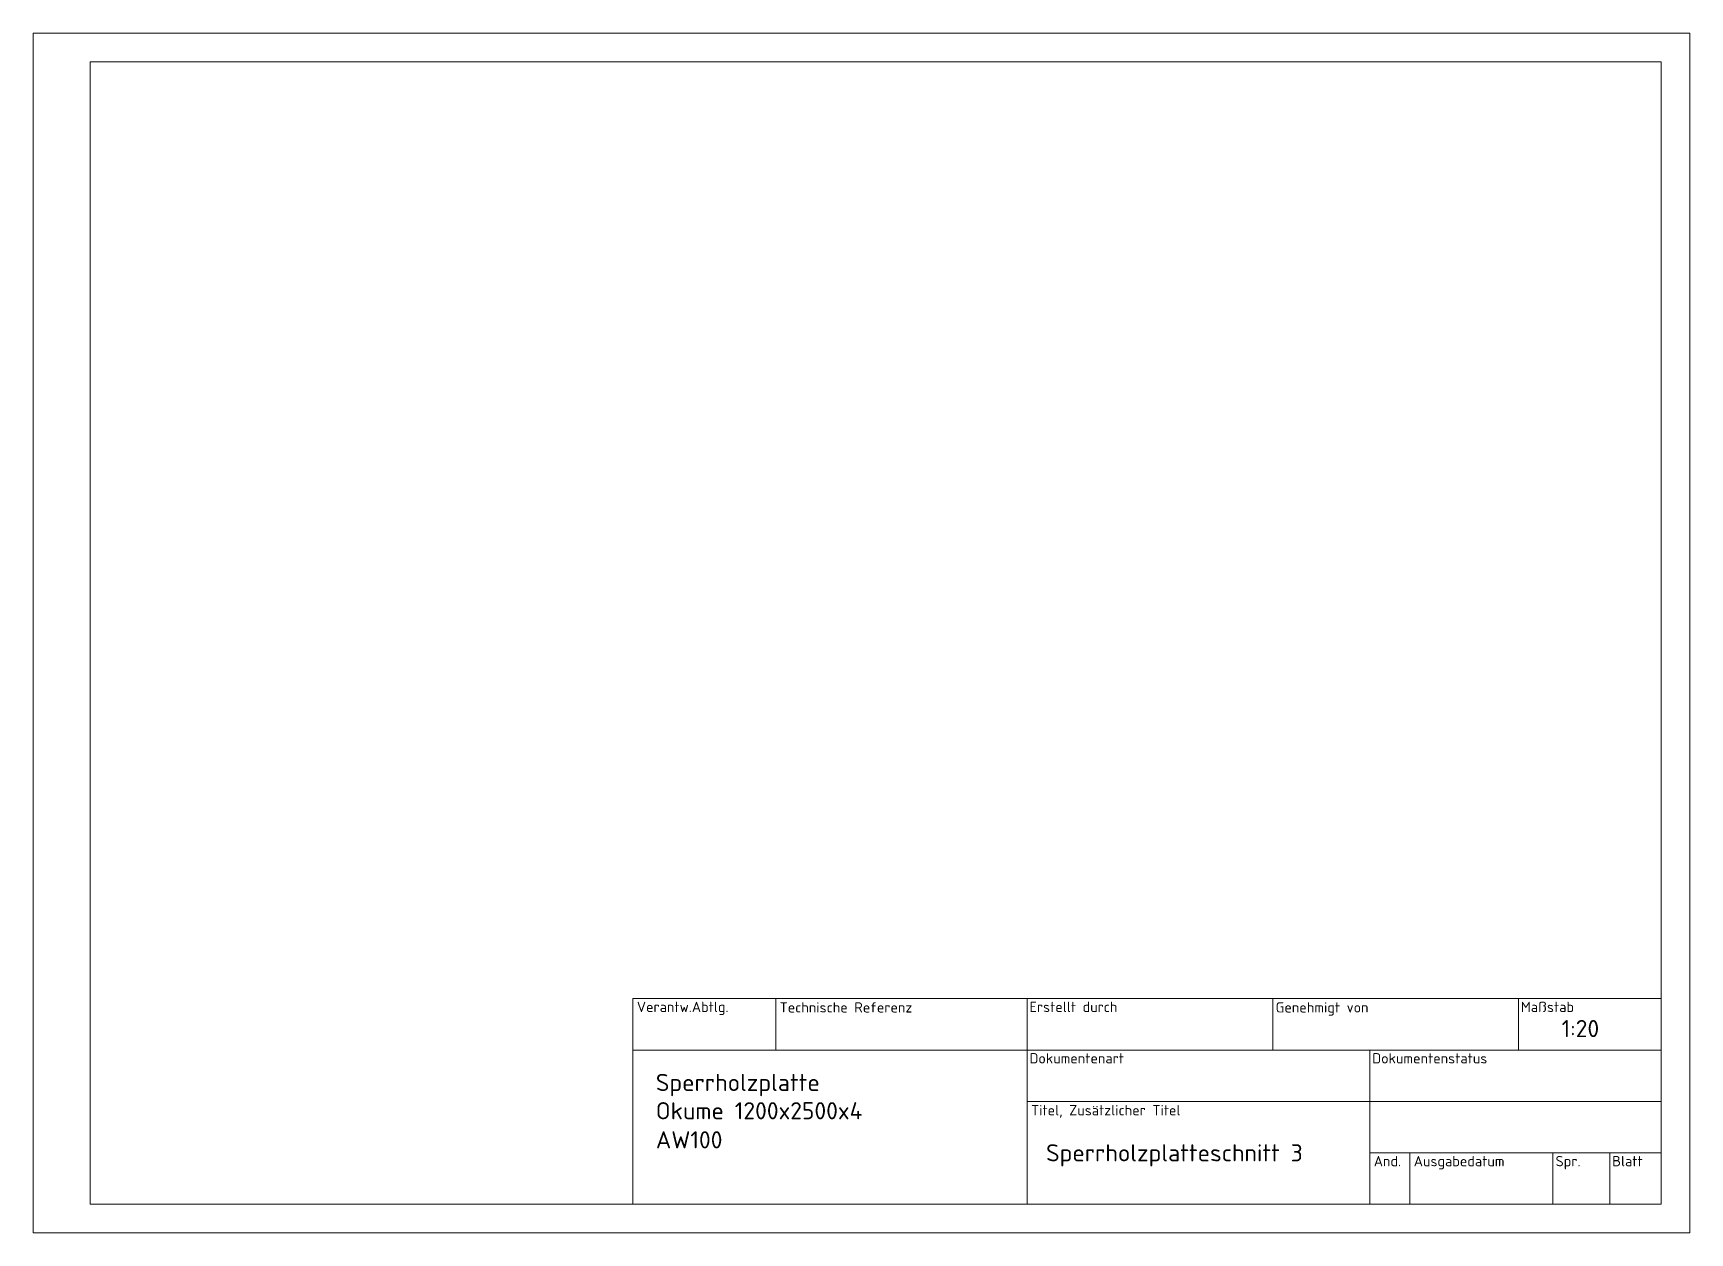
# Model space of a CAD drawing. Header units: millimetres. Extents: x -751 to 39822, y -9875 to 9310.
# Drawn here: x 8259.3 to 8549.3, y 8967.8 to 9177.8 of the extents above; entities that cross this region are included whole.
import ezdxf

# ---------------------------------------------------------------- set-up
doc = ezdxf.new("R2010")
doc.units = ezdxf.units.MM
doc.header["$MEASUREMENT"] = 0
doc.layers.get('0').update_dxf_attribs({"lineweight": 0})
doc.layers.add('print', color=3, linetype='Continuous', lineweight=0)
doc.layers.add('SF', color=7, linetype='Continuous', lineweight=0)
doc.styles.add('Proxy_A9C', font='ISOCPEUR', dxfattribs={"height": 1.8})
doc.styles.add('Proxy_A9E', font='ISOCPEUR', dxfattribs={"height": 1.8})
doc.styles.add('Proxy_AA0', font='ISOCPEUR', dxfattribs={"height": 1.8})
doc.styles.add('Proxy_AA2', font='ISOCPEUR', dxfattribs={"height": 1.8})
doc.styles.add('Proxy_AA4', font='ISOCPEUR', dxfattribs={"height": 1.8})
doc.styles.add('Proxy_AA6', font='ISOCPEUR', dxfattribs={"height": 1.8})
doc.styles.add('Proxy_AA8', font='ISOCPEUR', dxfattribs={"height": 1.8})
doc.styles.add('Proxy_AAA', font='ISOCPEUR', dxfattribs={"height": 1.8})
doc.styles.add('Proxy_AAC', font='ISOCPEUR', dxfattribs={"height": 1.8})
doc.styles.add('Proxy_AAE', font='ISOCPEUR', dxfattribs={"height": 1.8})
doc.styles.add('Proxy_AB0', font='ISOCPEUR', dxfattribs={"height": 1.8})

msp = doc.modelspace()

# ---------------------------------------------------------------- linework, layer by layer
msp.add_line((8364.28748, 9008.80207), (8364.28748, 8972.80207))
msp.add_lwpolyline([(8269.28748, 8972.80207), (8544.28748, 8972.80207), (8544.28748, 9172.80207), (8269.28748, 9172.80207)], close=True)
at = {"layer": 'print'}
msp.add_lwpolyline([(8259.28748, 9177.80207), (8259.28748, 8967.80207), (8549.28748, 8967.80207), (8549.28748, 9177.80207)], close=True, dxfattribs=at)
at = {"layer": 'SF'}
for p, q in [((8364.28748, 9008.80207), (8544.28748, 9008.80207)), ((8389.28748, 9008.80207), (8389.28748, 8999.80207)), ((8433.28748, 9008.80207), (8433.28748, 8972.80207)), ((8476.28748, 9008.80207), (8476.28748, 8999.80207)), ((8519.28748, 9008.80207), (8519.28748, 8999.80207)), ((8364.28748, 8999.80207), (8544.28748, 8999.80207)), ((8493.28748, 8999.80207), (8493.28748, 8972.80207)), ((8433.28748, 8990.80207), (8544.28748, 8990.80207)), ((8493.28748, 8981.80207), (8544.28748, 8981.80207)), ((8500.28748, 8981.80207), (8500.28748, 8972.80207)), ((8525.28748, 8981.80207), (8525.28748, 8972.80207)), ((8535.28748, 8981.80207), (8535.28748, 8972.80207)), ((8364.28748, 8972.80207), (8544.28748, 8972.80207))]:
    msp.add_line(p, q, dxfattribs=at)

# ---------------------------------------------------------------- texts
for s, height, style, p in [('Verantw.Abtlg.', 1.8, 'Proxy_A9C', (8364.95584, 9006.45663)), ('Technische Referenz', 1.8, 'Proxy_A9E', (8389.95584, 9006.37091)), ('Erstellt durch', 1.8, 'Proxy_AA0', (8433.6987, 9006.45663)), ('Genehmigt von', 1.8, 'Proxy_AA2', (8476.78442, 9006.37091)), ('Maßstab', 1.8, 'Proxy_AA6', (8519.6987, 9006.45663)), ('1:20', 3, 'Proxy_AA6', (8526.83085, 9002.06437)), ('Dokumentenart', 1.8, 'Proxy_AA4', (8433.6987, 8997.45663)), ('Dokumentenstatus', 1.8, 'Proxy_AA6', (8493.6987, 8997.45663)), ('Sperrholzplatte', 3, 'Proxy_AA6', (8368.28933, 8992.62836)), ('Okume 1200x2500x4', 3, 'Proxy_AA6', (8368.28933, 8987.6801)), ('Titel, Zusätzlicher Titel', 1.8, 'Proxy_AA8', (8433.95584, 8988.37091)), ('AW100', 3, 'Proxy_AA6', (8368.28933, 8982.59045)), ('Sperrholzplatteschnitt 3', 3, 'Proxy_AA6', (8436.59646, 8980.31549)), ('And.', 1.8, 'Proxy_AAA', (8493.95584, 8979.45663)), ('Ausgabedatum', 1.8, 'Proxy_AAC', (8500.95584, 8979.45663)), ('Spr.', 1.8, 'Proxy_AAE', (8525.78442, 8979.45663)), ('Blatt', 1.8, 'Proxy_AB0', (8535.6987, 8979.45663))]:
    msp.add_text(s, height=height, dxfattribs=dict(style=style)).set_placement(p)

doc.saveas('drawing.dxf')
